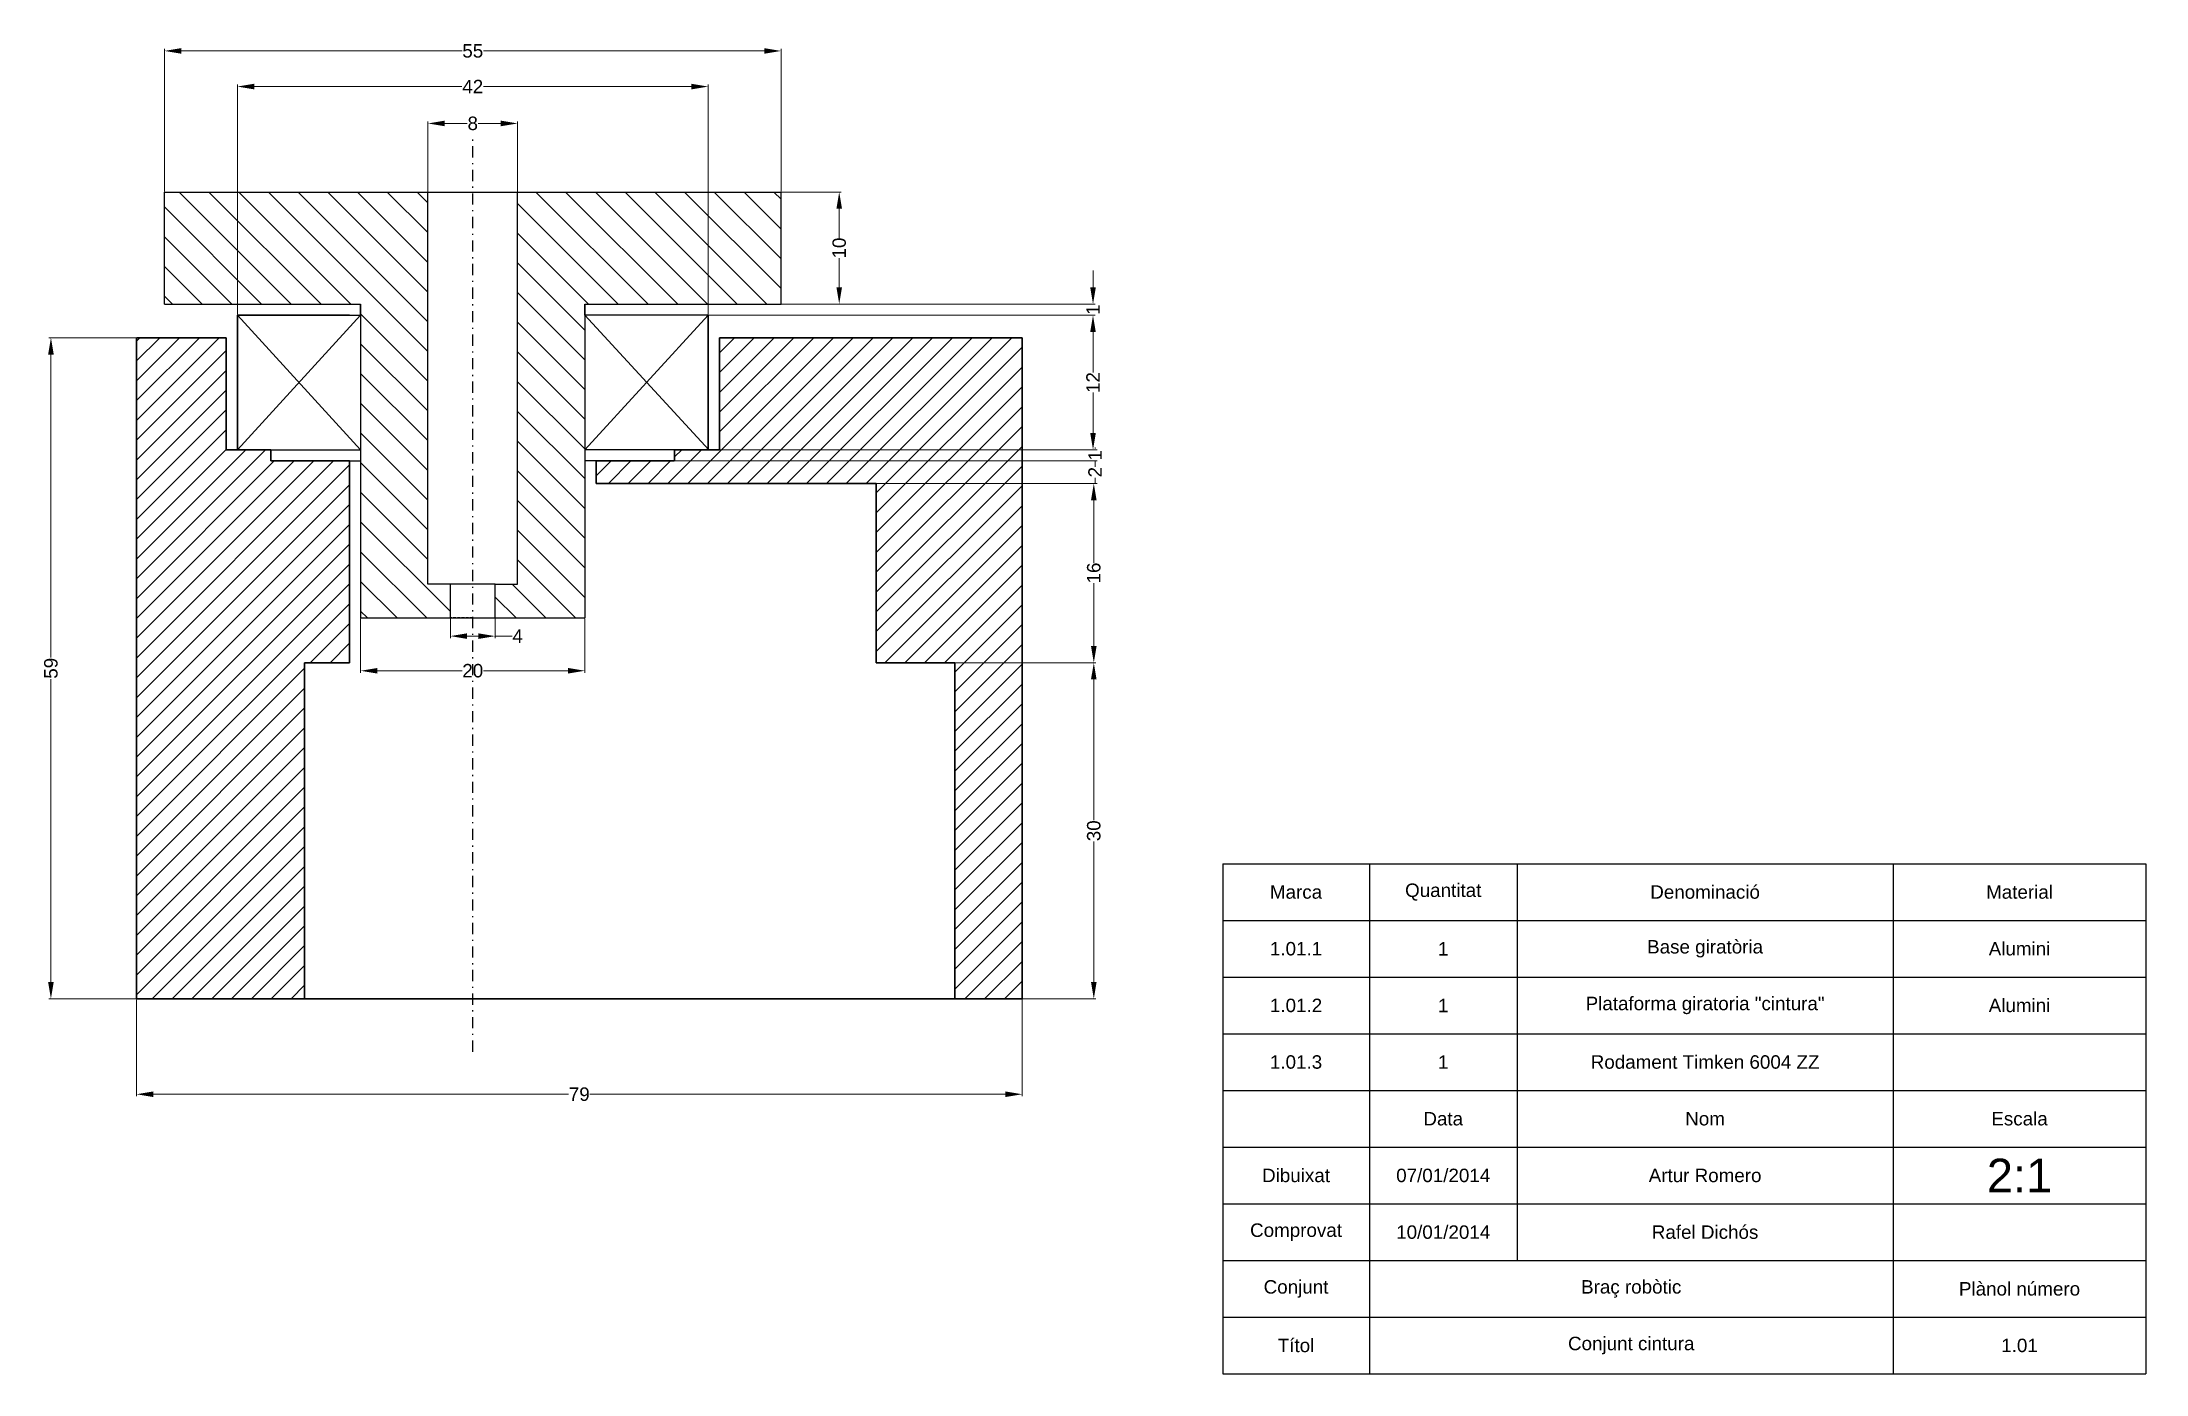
# Paper-space layout 'Presentación1' of a CAD drawing. Header units: millimetres. Extents: x 15 to 203, y 0 to 119.
import ezdxf

# ---------------------------------------------------------------- set-up
doc = ezdxf.new("R2010")
doc.units = ezdxf.units.MM
doc.header["$MEASUREMENT"] = 0
doc.linetypes.add('TRAZO_Y_PUNTOX2', pattern=[2, 1, -0.5, 0, -0.5])
doc.linetypes.add('TRAZOS2', pattern=[0.375, 0.25, -0.125])
doc.styles.get("Standard").update_dxf_attribs({"font": 'arial.ttf', "height": 1.2})
doc.dimstyles.get("Standard").update_dxf_attribs({"dimtxt": 1.2, "dimasz": 1.5, "dimexe": 0.18, "dimexo": 0.0625, "dimgap": 0.09, "dimtad": 0, "dimdec": 0, "dimzin": 0, "dimdsep": 46, "dimtxsty": 'Standard', "dimcen": 0.09, "dimclrd": 256, "dimadec": 0, "dimazin": 0, "dimtfac": 1, "dimtdec": 0, "dimtofl": 0, "dimtmove": 0, "dimatfit": 3, "dimfxl": 1, "dimtolj": 1, "dimtzin": 0, "dimlwd": 20, "dimlwe": 20, "dimarcsym": 0})

# ---------------------------------------------------------------- blocks, each defined once
blk = doc.blocks.new('*D1')
at = {"color": 0, "lineweight": 20, "transparency": 16777216}
for p, q in [((23.26, 33.44), (23.26, 24.82)), ((102.26, 33.44), (102.26, 24.82))]:
    blk.add_line(p, q, dxfattribs=at)
at = {"lineweight": 20, "transparency": 16777216}
for p, q in [((24.76, 25), (61.81, 25)), ((100.76, 25), (63.7, 25))]:
    blk.add_line(p, q, dxfattribs=at)
at = {"linetype": 'TRAZOS2', "lineweight": -3, "transparency": 16777216}
for points in [[(24.76, 25.25), (24.76, 24.75), (23.26, 25)], [(100.76, 25.25), (100.76, 24.75), (102.26, 25)]]:
    blk.add_solid(points, dxfattribs=at)
at = {"layer": 'Defpoints', "color": 0, "linetype": 'TRAZOS2', "lineweight": -3, "transparency": 16777216}
for p in [(23.26, 33.51), (102.26, 33.51), (102.26, 25)]:
    blk.add_point(p, dxfattribs=at)
at = {"color": 0, "linetype": 'TRAZOS2', "lineweight": -3, "transparency": 16777216, "insert": (62.76, 25), "char_height": 1.2, "attachment_point": 5}
blk.add_mtext('\\A1;79', dxfattribs=at)
blk = doc.blocks.new('*D2')
at = {"color": 0, "lineweight": 20, "transparency": 16777216}
for p, q in [((23.19, 92.51), (15.45, 92.51)), ((23.19, 33.51), (15.45, 33.51))]:
    blk.add_line(p, q, dxfattribs=at)
at = {"lineweight": 20, "transparency": 16777216}
for p, q in [((15.63, 91.01), (15.63, 63.96)), ((15.63, 35.01), (15.63, 62.05))]:
    blk.add_line(p, q, dxfattribs=at)
at = {"linetype": 'TRAZOS2', "lineweight": -3, "transparency": 16777216}
for points in [[(15.38, 91.01), (15.88, 91.01), (15.63, 92.51)], [(15.38, 35.01), (15.88, 35.01), (15.63, 33.51)]]:
    blk.add_solid(points, dxfattribs=at)
at = {"layer": 'Defpoints', "color": 0, "linetype": 'TRAZOS2', "lineweight": -3, "transparency": 16777216}
for p in [(23.26, 92.51), (15.63, 33.51), (23.26, 33.51)]:
    blk.add_point(p, dxfattribs=at)
at = {"color": 0, "linetype": 'TRAZOS2', "lineweight": -3, "transparency": 16777216, "insert": (15.63, 63.01), "char_height": 1.2, "attachment_point": 5, "rotation": 90}
blk.add_mtext('\\A1;59', dxfattribs=at)
blk = doc.blocks.new('*D3')
at = {"color": 0, "lineweight": 20, "transparency": 16777216}
for p, q in [((25.76, 105.57), (25.76, 118.28)), ((80.76, 105.57), (80.76, 118.28))]:
    blk.add_line(p, q, dxfattribs=at)
at = {"lineweight": 20, "transparency": 16777216}
for p, q in [((27.26, 118.1), (52.3, 118.1)), ((79.26, 118.1), (54.21, 118.1))]:
    blk.add_line(p, q, dxfattribs=at)
at = {"linetype": 'TRAZOS2', "lineweight": -3, "transparency": 16777216}
for points in [[(27.26, 118.35), (27.26, 117.85), (25.76, 118.1)], [(79.26, 118.35), (79.26, 117.85), (80.76, 118.1)]]:
    blk.add_solid(points, dxfattribs=at)
at = {"layer": 'Defpoints', "color": 0, "linetype": 'TRAZOS2', "lineweight": -3, "transparency": 16777216}
for p in [(80.76, 118.1), (25.76, 105.51), (80.76, 105.51)]:
    blk.add_point(p, dxfattribs=at)
at = {"color": 0, "linetype": 'TRAZOS2', "lineweight": -3, "transparency": 16777216, "insert": (53.26, 118.1), "char_height": 1.2, "attachment_point": 5}
blk.add_mtext('\\A1;55', dxfattribs=at)
blk = doc.blocks.new('*D4')
at = {"color": 0, "lineweight": 20, "transparency": 16777216}
for p, q in [((80.82, 105.51), (86.13, 105.51)), ((80.82, 95.51), (86.13, 95.51))]:
    blk.add_line(p, q, dxfattribs=at)
at = {"lineweight": 20, "transparency": 16777216}
for p, q in [((85.95, 104.01), (85.95, 101.4)), ((85.95, 97.01), (85.95, 99.61))]:
    blk.add_line(p, q, dxfattribs=at)
at = {"linetype": 'TRAZOS2', "lineweight": -3, "transparency": 16777216}
for points in [[(85.7, 104.01), (86.2, 104.01), (85.95, 105.51)], [(85.7, 97.01), (86.2, 97.01), (85.95, 95.51)]]:
    blk.add_solid(points, dxfattribs=at)
at = {"layer": 'Defpoints', "color": 0, "linetype": 'TRAZOS2', "lineweight": -3, "transparency": 16777216}
for p in [(80.76, 105.51), (80.76, 95.51), (85.95, 95.51)]:
    blk.add_point(p, dxfattribs=at)
at = {"color": 0, "linetype": 'TRAZOS2', "lineweight": -3, "transparency": 16777216, "insert": (85.95, 100.51), "char_height": 1.2, "attachment_point": 5, "rotation": 90}
blk.add_mtext('\\A1;10', dxfattribs=at)
blk = doc.blocks.new('*D5')
at = {"color": 0, "lineweight": 20, "transparency": 16777216}
for p, q in [((32.26, 94.57), (32.26, 115.1)), ((74.26, 94.57), (74.26, 115.1))]:
    blk.add_line(p, q, dxfattribs=at)
at = {"lineweight": 20, "transparency": 16777216}
for p, q in [((33.76, 114.92), (52.29, 114.92)), ((72.76, 114.92), (54.22, 114.92))]:
    blk.add_line(p, q, dxfattribs=at)
at = {"linetype": 'TRAZOS2', "lineweight": -3, "transparency": 16777216}
for points in [[(33.76, 115.17), (33.76, 114.67), (32.26, 114.92)], [(72.76, 115.17), (72.76, 114.67), (74.26, 114.92)]]:
    blk.add_solid(points, dxfattribs=at)
at = {"layer": 'Defpoints', "color": 0, "linetype": 'TRAZOS2', "lineweight": -3, "transparency": 16777216}
for p in [(74.26, 114.92), (32.26, 94.51), (74.26, 94.51)]:
    blk.add_point(p, dxfattribs=at)
at = {"color": 0, "linetype": 'TRAZOS2', "lineweight": -3, "transparency": 16777216, "insert": (53.26, 114.92), "char_height": 1.2, "attachment_point": 5}
blk.add_mtext('\\A1;42', dxfattribs=at)
blk = doc.blocks.new('*D6')
at = {"color": 0, "lineweight": 20, "transparency": 16777216}
for p, q in [((49.26, 105.57), (49.26, 111.81)), ((57.26, 105.57), (57.26, 111.81))]:
    blk.add_line(p, q, dxfattribs=at)
at = {"lineweight": 20, "transparency": 16777216}
for p, q in [((50.76, 111.63), (52.77, 111.63)), ((55.76, 111.63), (53.74, 111.63))]:
    blk.add_line(p, q, dxfattribs=at)
at = {"linetype": 'TRAZOS2', "lineweight": -3, "transparency": 16777216}
for points in [[(50.76, 111.88), (50.76, 111.38), (49.26, 111.63)], [(55.76, 111.88), (55.76, 111.38), (57.26, 111.63)]]:
    blk.add_solid(points, dxfattribs=at)
at = {"layer": 'Defpoints', "color": 0, "linetype": 'TRAZOS2', "lineweight": -3, "transparency": 16777216}
for p in [(57.26, 111.63), (49.26, 105.51), (57.26, 105.51)]:
    blk.add_point(p, dxfattribs=at)
at = {"color": 0, "linetype": 'TRAZOS2', "lineweight": -3, "transparency": 16777216, "insert": (53.26, 111.63), "char_height": 1.2, "attachment_point": 5}
blk.add_mtext('\\A1;8', dxfattribs=at)
blk = doc.blocks.new('*D7')
at = {"color": 0, "lineweight": 20, "transparency": 16777216}
for p, q in [((51.26, 67.44), (51.26, 65.7)), ((55.26, 67.44), (55.26, 65.7))]:
    blk.add_line(p, q, dxfattribs=at)
at = {"lineweight": 20, "transparency": 16777216}
for p, q in [((52.76, 65.88), (53.76, 65.88)), ((55.26, 65.88), (56.76, 65.88))]:
    blk.add_line(p, q, dxfattribs=at)
at = {"linetype": 'TRAZOS2', "lineweight": -3, "transparency": 16777216}
for points in [[(52.76, 66.13), (52.76, 65.63), (51.26, 65.88)], [(53.76, 66.13), (53.76, 65.63), (55.26, 65.88)]]:
    blk.add_solid(points, dxfattribs=at)
at = {"layer": 'Defpoints', "color": 0, "linetype": 'TRAZOS2', "lineweight": -3, "transparency": 16777216}
for p in [(51.26, 67.51), (55.26, 67.51), (55.26, 65.88)]:
    blk.add_point(p, dxfattribs=at)
at = {"color": 0, "linetype": 'TRAZOS2', "lineweight": -3, "transparency": 16777216, "insert": (57.26, 65.88), "char_height": 1.2, "attachment_point": 5}
blk.add_mtext('\\A1;4', dxfattribs=at)
blk = doc.blocks.new('*D8')
at = {"color": 0, "lineweight": 20, "transparency": 16777216}
for p, q in [((43.26, 67.44), (43.26, 62.61)), ((63.26, 67.44), (63.26, 62.61))]:
    blk.add_line(p, q, dxfattribs=at)
at = {"lineweight": 20, "transparency": 16777216}
for p, q in [((44.76, 62.79), (52.3, 62.79)), ((61.76, 62.79), (54.21, 62.79))]:
    blk.add_line(p, q, dxfattribs=at)
at = {"linetype": 'TRAZOS2', "lineweight": -3, "transparency": 16777216}
for points in [[(44.76, 63.04), (44.76, 62.54), (43.26, 62.79)], [(61.76, 63.04), (61.76, 62.54), (63.26, 62.79)]]:
    blk.add_solid(points, dxfattribs=at)
at = {"layer": 'Defpoints', "color": 0, "linetype": 'TRAZOS2', "lineweight": -3, "transparency": 16777216}
for p in [(43.26, 67.51), (63.26, 67.51), (63.26, 62.79)]:
    blk.add_point(p, dxfattribs=at)
at = {"color": 0, "linetype": 'TRAZOS2', "lineweight": -3, "transparency": 16777216, "insert": (53.26, 62.79), "char_height": 1.2, "attachment_point": 5}
blk.add_mtext('\\A1;20', dxfattribs=at)
blk = doc.blocks.new('*D9')
at = {"color": 0, "lineweight": 20, "transparency": 16777216}
for p, q in [((74.32, 94.51), (108.77, 94.51)), ((74.32, 82.51), (108.77, 82.51))]:
    blk.add_line(p, q, dxfattribs=at)
at = {"lineweight": 20, "transparency": 16777216}
for p, q in [((108.59, 93.01), (108.59, 89.39)), ((108.59, 84.01), (108.59, 87.62))]:
    blk.add_line(p, q, dxfattribs=at)
at = {"linetype": 'TRAZOS2', "lineweight": -3, "transparency": 16777216}
for points in [[(108.34, 93.01), (108.84, 93.01), (108.59, 94.51)], [(108.34, 84.01), (108.84, 84.01), (108.59, 82.51)]]:
    blk.add_solid(points, dxfattribs=at)
at = {"layer": 'Defpoints', "color": 0, "linetype": 'TRAZOS2', "lineweight": -3, "transparency": 16777216}
for p in [(74.26, 94.51), (74.26, 82.51), (108.59, 82.51)]:
    blk.add_point(p, dxfattribs=at)
at = {"color": 0, "linetype": 'TRAZOS2', "lineweight": -3, "transparency": 16777216, "insert": (108.59, 88.51), "char_height": 1.2, "attachment_point": 5, "rotation": 90}
blk.add_mtext('\\A1;12', dxfattribs=at)
blk = doc.blocks.new('*D10')
at = {"lineweight": 20, "transparency": 16777216}
for p, q in [((108.59, 97.01), (108.59, 98.51)), ((108.59, 93.01), (108.59, 91.51))]:
    blk.add_line(p, q, dxfattribs=at)
at = {"color": 0, "lineweight": 20, "transparency": 16777216}
for p, q in [((74.32, 95.51), (108.77, 95.51)), ((74.32, 94.51), (108.77, 94.51))]:
    blk.add_line(p, q, dxfattribs=at)
at = {"linetype": 'TRAZOS2', "lineweight": -3, "transparency": 16777216}
for points in [[(108.34, 97.01), (108.84, 97.01), (108.59, 95.51)], [(108.34, 93.01), (108.84, 93.01), (108.59, 94.51)]]:
    blk.add_solid(points, dxfattribs=at)
at = {"layer": 'Defpoints', "color": 0, "linetype": 'TRAZOS2', "lineweight": -3, "transparency": 16777216}
for p in [(74.26, 95.51), (74.26, 94.51), (108.59, 94.51)]:
    blk.add_point(p, dxfattribs=at)
at = {"color": 0, "linetype": 'TRAZOS2', "lineweight": -3, "transparency": 16777216, "insert": (108.59, 95.01), "char_height": 1.2, "attachment_point": 5, "rotation": 90}
blk.add_mtext('\\A1;1', dxfattribs=at)
blk = doc.blocks.new('*D11')
at = {"lineweight": 20, "transparency": 16777216}
for p, q in [((108.77, 82.61), (108.77, 82.71)), ((108.77, 81.41), (108.77, 81.31))]:
    blk.add_line(p, q, dxfattribs=at)
at = {"color": 0, "lineweight": 20, "transparency": 16777216}
for p, q in [((71.32, 82.51), (108.95, 82.51)), ((71.32, 81.51), (108.95, 81.51))]:
    blk.add_line(p, q, dxfattribs=at)
at = {"linetype": 'TRAZOS2', "lineweight": -3, "transparency": 16777216}
for points in [[(108.75, 82.61), (108.79, 82.61), (108.77, 82.51)], [(108.75, 81.41), (108.79, 81.41), (108.77, 81.51)]]:
    blk.add_solid(points, dxfattribs=at)
at = {"layer": 'Defpoints', "color": 0, "linetype": 'TRAZOS2', "lineweight": -3, "transparency": 16777216}
for p in [(71.26, 82.51), (71.26, 81.51), (108.77, 81.51)]:
    blk.add_point(p, dxfattribs=at)
at = {"color": 0, "linetype": 'TRAZOS2', "lineweight": -3, "transparency": 16777216, "insert": (108.77, 82.01), "char_height": 1.2, "attachment_point": 5, "rotation": 90}
blk.add_mtext('\\A1;1', dxfattribs=at)
blk = doc.blocks.new('_Dot')
at = {"color": 0, "linetype": 'ByBlock', "lineweight": -2}
blk.add_line((-0.5, 0), (-1, 0), dxfattribs=at)
at = {"color": 0, "linetype": 'ByBlock', "lineweight": -3, "const_width": 0.5}
blk.add_lwpolyline([(-0.25, 0, 1), (0.25, 0, 1)], format="xyb", close=True, dxfattribs=at)
blk = doc.blocks.new('*D12')
at = {"color": 0, "lineweight": 20, "transparency": 16777216}
for p, q in [((71.38, 81.51), (108.95, 81.51)), ((71.38, 79.51), (108.95, 79.51))]:
    blk.add_line(p, q, dxfattribs=at)
at = {"lineweight": 20, "transparency": 16777216}
for p, q in [((108.77, 81.41), (108.77, 80.99)), ((108.77, 79.61), (108.77, 80.02))]:
    blk.add_line(p, q, dxfattribs=at)
at = {"layer": 'Defpoints', "color": 0, "linetype": 'TRAZOS2', "lineweight": -3, "transparency": 16777216}
for p in [(71.32, 81.51), (71.32, 79.51), (108.77, 79.51)]:
    blk.add_point(p, dxfattribs=at)
at = {"linetype": 'TRAZOS2', "lineweight": 20, "transparency": 16777216, "xscale": 0.1, "yscale": 0.1, "zscale": 0.1}
for p, rotation in [((108.77, 81.51), 90), ((108.77, 79.51), 270)]:
    blk.add_blockref('_Dot', p, dxfattribs=dict(at, rotation=rotation))
at = {"color": 0, "linetype": 'TRAZOS2', "lineweight": -3, "transparency": 16777216, "insert": (108.77, 80.51), "char_height": 1.2, "attachment_point": 5, "rotation": 90}
blk.add_mtext('\\A1;2', dxfattribs=at)
blk = doc.blocks.new('*D13')
at = {"color": 0, "lineweight": 20, "transparency": 16777216}
for p, q in [((89.32, 79.51), (108.84, 79.51)), ((89.32, 63.51), (108.84, 63.51))]:
    blk.add_line(p, q, dxfattribs=at)
at = {"lineweight": 20, "transparency": 16777216}
for p, q in [((108.66, 78.01), (108.66, 72.4)), ((108.66, 65.01), (108.66, 70.61))]:
    blk.add_line(p, q, dxfattribs=at)
at = {"linetype": 'TRAZOS2', "lineweight": -3, "transparency": 16777216}
for points in [[(108.41, 78.01), (108.91, 78.01), (108.66, 79.51)], [(108.41, 65.01), (108.91, 65.01), (108.66, 63.51)]]:
    blk.add_solid(points, dxfattribs=at)
at = {"layer": 'Defpoints', "color": 0, "linetype": 'TRAZOS2', "lineweight": -3, "transparency": 16777216}
for p in [(89.26, 79.51), (89.26, 63.51), (108.66, 63.51)]:
    blk.add_point(p, dxfattribs=at)
at = {"color": 0, "linetype": 'TRAZOS2', "lineweight": -3, "transparency": 16777216, "insert": (108.66, 71.51), "char_height": 1.2, "attachment_point": 5, "rotation": 90}
blk.add_mtext('\\A1;16', dxfattribs=at)
blk = doc.blocks.new('*D14')
at = {"color": 0, "lineweight": 20, "transparency": 16777216}
for p, q in [((96.32, 63.51), (108.84, 63.51)), ((96.32, 33.51), (108.84, 33.51))]:
    blk.add_line(p, q, dxfattribs=at)
at = {"lineweight": 20, "transparency": 16777216}
for p, q in [((108.66, 62.01), (108.66, 49.45)), ((108.66, 35.01), (108.66, 47.56))]:
    blk.add_line(p, q, dxfattribs=at)
at = {"linetype": 'TRAZOS2', "lineweight": -3, "transparency": 16777216}
for points in [[(108.41, 62.01), (108.91, 62.01), (108.66, 63.51)], [(108.41, 35.01), (108.91, 35.01), (108.66, 33.51)]]:
    blk.add_solid(points, dxfattribs=at)
at = {"layer": 'Defpoints', "color": 0, "linetype": 'TRAZOS2', "lineweight": -3, "transparency": 16777216}
for p in [(96.26, 63.51), (96.26, 33.51), (108.66, 33.51)]:
    blk.add_point(p, dxfattribs=at)
at = {"color": 0, "linetype": 'TRAZOS2', "lineweight": -3, "transparency": 16777216, "insert": (108.66, 48.51), "char_height": 1.2, "attachment_point": 5, "rotation": 90}
blk.add_mtext('\\A1;30', dxfattribs=at)
blk = doc.blocks.new('*T18')
at = {"color": 0, "linetype": 'ByBlock', "lineweight": -2, "transparency": 16777216}
for p, q in [((0, 0), (82.36, 0)), ((0, 0), (0, -45.52)), ((13.08, 0), (13.08, -45.52)), ((26.26, 0), (26.26, -35.41)), ((59.8, 0), (59.8, -45.52)), ((82.36, 0), (82.36, -45.52)), ((0, -5.06), (82.36, -5.06)), ((0, -10.12), (82.36, -10.12)), ((0, -15.17), (82.36, -15.17)), ((0, -20.23), (82.36, -20.23)), ((0, -25.29), (82.36, -25.29)), ((0, -30.35), (82.36, -30.35)), ((0, -35.41), (82.36, -35.41)), ((0, -40.47), (82.36, -40.47)), ((0, -45.52), (82.36, -45.52))]:
    blk.add_line(p, q, dxfattribs=at)
at = {"color": 0, "lineweight": -3, "transparency": 16777216, "char_height": 1.2, "attachment_point": 5}
for s, insert, width in [('Quantitat', (19.67, -2.53), 13.0579), ('Denominació', (43.03, -2.53), 33.4278), ('Material', (71.08, -2.53), 22.4327), ('Marca', (6.54, -2.53), 12.9592), ('1.01.1', (6.54, -7.59), 12.9592), ('1', (19.67, -7.59), 13.0579), ('Base giratòria', (43.03, -7.59), 33.4278), ('Alumini', (71.08, -7.59), 22.4327), ('1.01.2', (6.54, -12.65), 12.9592), ('1', (19.67, -12.65), 13.0579), ('Plataforma giratoria "cintura"', (43.03, -12.65), 33.4278), ('Alumini', (71.08, -12.65), 22.4327), ('1.01.3', (6.54, -17.7), 12.9592), ('1', (19.67, -17.7), 13.0579), ('Rodament Timken 6004 ZZ', (43.03, -17.7), 33.4278), ('Data', (19.67, -22.76), 13.0579), ('Nom', (43.03, -22.76), 33.4278), ('Escala', (71.08, -22.76), 22.4327), ('Dibuixat', (6.54, -27.82), 12.9592), ('07/01/2014', (19.67, -27.82), 13.0579), ('Artur Romero', (43.03, -27.82), 33.4278), ('{\\H2.5x;2:1 }', (71.08, -27.82), 22.4327), ('Comprovat', (6.54, -32.88), 12.9592), ('10/01/2014', (19.67, -32.88), 13.0579), ('Rafel Dichós', (43.03, -32.88), 33.4278), ('Conjunt', (6.54, -37.94), 12.9592), ('Braç robòtic', (36.44, -37.94), 46.6057), ('Plànol número', (71.08, -37.94), 22.4327), ('Títol', (6.54, -42.99), 12.9592), ('Conjunt cintura', (36.44, -42.99), 46.6057), ('1.01', (71.08, -42.99), 22.4327)]:
    blk.add_mtext(s, dxfattribs=dict(at, insert=insert, width=width))

psp = doc.layouts.new('Presentación1')

# ---------------------------------------------------------------- hatches: boundary and pattern name
at = {"linetype": 'TRAZOS2', "lineweight": -3}
h = psp.add_hatch(dxfattribs=at)
h.set_pattern_fill('ANSI31', color=256, scale=15, angle=90)
h.paths.add_polyline_path([(49.26, 105.51), (25.76, 105.51), (25.76, 95.51), (43.26, 95.51), (43.26, 67.51), (51.26, 67.51), (51.26, 70.51), (49.26, 70.51)])
h.paths.add_polyline_path([(80.76, 105.51), (57.26, 105.51), (57.26, 70.51), (55.26, 70.51), (55.26, 67.51), (63.26, 67.51), (63.26, 95.51), (80.76, 95.51)])
h = psp.add_hatch(dxfattribs=at)
h.set_pattern_fill('ANSI31', color=256, scale=10, angle=180)
h.paths.add_polyline_path([(42.26, 79.51), (42.26, 81.51), (35.26, 81.51), (35.26, 82.51), (32.26, 82.51), (31.26, 82.51), (31.26, 92.51), (23.26, 92.51), (23.26, 33.51), (38.26, 33.51), (38.26, 63.51), (42.26, 63.51)])
h.paths.add_polyline_path([(102.26, 92.51), (75.26, 92.51), (75.26, 82.51), (71.26, 82.51), (71.26, 81.51), (64.26, 81.51), (64.26, 79.51), (89.26, 79.51), (89.26, 63.51), (96.26, 63.51), (96.26, 33.51), (102.26, 33.51)])

# ---------------------------------------------------------------- linework, layer by layer
at = {"linetype": 'TRAZO_Y_PUNTOX2', "lineweight": -3}
psp.add_line((53.26, 28.79), (53.26, 110.46), dxfattribs=at)
at = {"lineweight": -3}
for p, q in [((25.76, 95.51), (25.76, 105.51)), ((25.76, 105.51), (80.76, 105.51)), ((49.26, 70.51), (49.26, 105.51)), ((57.26, 70.51), (57.26, 105.51)), ((80.76, 95.51), (80.76, 105.51)), ((25.76, 95.51), (43.26, 95.51)), ((32.26, 94.51), (43.26, 82.51)), ((43.26, 94.51), (32.26, 82.51)), ((42.26, 94.51), (43.26, 94.51)), ((43.26, 94.51), (43.26, 95.51)), ((43.26, 95.51), (43.26, 67.51)), ((63.26, 94.51), (63.26, 95.51)), ((63.26, 95.51), (63.26, 67.51)), ((63.26, 95.51), (80.76, 95.51)), ((74.26, 94.51), (63.26, 94.51)), ((63.26, 94.51), (74.32, 82.51)), ((74.26, 94.51), (63.26, 82.51)), ((35.26, 82.51), (43.26, 82.51)), ((42.26, 81.51), (43.26, 81.51)), ((71.26, 82.51), (63.26, 82.51)), ((64.26, 81.51), (63.26, 81.51)), ((51.26, 70.51), (49.26, 70.51)), ((51.26, 67.51), (51.26, 70.51)), ((55.26, 70.51), (51.26, 70.51)), ((55.26, 67.51), (55.26, 70.51)), ((55.26, 70.51), (57.26, 70.51)), ((43.26, 67.51), (63.26, 67.51))]:
    psp.add_line(p, q, dxfattribs=at)
at = {"lineweight": 30}
for p, q in [((32.26, 82.51), (32.26, 94.51)), ((32.26, 94.51), (42.26, 94.51)), ((74.26, 82.51), (74.26, 94.51)), ((23.26, 33.51), (23.26, 92.51)), ((23.26, 92.51), (31.26, 92.51)), ((31.26, 82.51), (31.26, 92.51)), ((75.26, 82.51), (75.26, 92.51)), ((75.26, 92.51), (102.26, 92.51)), ((102.26, 33.51), (102.26, 92.51)), ((35.26, 82.51), (31.26, 82.51)), ((31.26, 82.51), (32.26, 82.51)), ((35.26, 81.51), (35.26, 82.51)), ((42.26, 81.51), (35.26, 81.51)), ((42.26, 79.51), (42.26, 81.51)), ((64.26, 79.51), (64.26, 81.51)), ((64.26, 81.51), (71.26, 81.51)), ((71.26, 81.51), (71.26, 82.51)), ((71.26, 82.51), (75.26, 82.51)), ((42.26, 79.51), (42.26, 63.51)), ((89.26, 79.51), (64.26, 79.51)), ((89.26, 63.51), (89.26, 79.51)), ((38.26, 33.51), (38.26, 63.51)), ((38.26, 63.51), (42.26, 63.51)), ((96.26, 63.51), (89.26, 63.51)), ((96.26, 33.51), (96.26, 63.51)), ((23.26, 33.51), (102.26, 33.51)), ((23.26, 33.51), (38.26, 33.51)), ((38.26, 33.51), (96.26, 33.51))]:
    psp.add_line(p, q, dxfattribs=at)
at = {"linetype": 'TRAZOS2', "lineweight": -3}
for p, q in [((53.26, 67.51), (51.26, 67.51)), ((53.26, 67.51), (55.26, 67.51)), ((53.26, 33.51), (33.76, 33.51)), ((53.26, 33.51), (33.76, 33.51)), ((38.26, 33.51), (57.76, 33.51))]:
    psp.add_line(p, q, dxfattribs=at)

# ---------------------------------------------------------------- block references
psp.add_blockref('*T18', (120.16, 45.57))

# ---------------------------------------------------------------- dimensions: what is measured, and where the dimension line sits
for base, p1, p2, picture, middle in [((80.76, 118.1), (25.76, 105.51), (80.76, 105.51), '*D3', (53.26, 118.1)), ((74.26, 114.92), (32.26, 94.51), (74.26, 94.51), '*D5', (53.26, 114.92)), ((57.26, 111.63), (49.26, 105.51), (57.26, 105.51), '*D6', (53.26, 111.63)), ((63.26, 62.79), (43.26, 67.51), (63.26, 67.51), '*D8', (53.26, 62.79)), ((55.26, 65.88), (51.26, 67.51), (55.26, 67.51), '*D7', (57.26, 65.88)), ((102.26, 25), (23.26, 33.51), (102.26, 33.51), '*D1', (62.76, 25))]:
    dim = psp.add_linear_dim(base=base, p1=p1, p2=p2, dimstyle='Standard', dxfattribs=at)
    dim.commit()
    dim.dimension.update_dxf_attribs({"geometry": picture, "text_midpoint": middle})
for base, p1, p2, picture, middle in [((85.95, 95.51), (80.76, 105.51), (80.76, 95.51), '*D4', (85.95, 100.51)), ((108.59, 94.51), (74.26, 95.51), (74.26, 94.51), '*D10', (108.59, 95.01)), ((108.59, 82.51), (74.26, 94.51), (74.26, 82.51), '*D9', (108.59, 88.51)), ((15.63, 33.51), (23.26, 92.51), (23.26, 33.51), '*D2', (15.63, 63.01)), ((108.66, 63.51), (89.26, 79.51), (89.26, 63.51), '*D13', (108.66, 71.51)), ((108.66, 33.51), (96.26, 63.51), (96.26, 33.51), '*D14', (108.66, 48.51))]:
    dim = psp.add_linear_dim(base=base, p1=p1, p2=p2, angle=90, dimstyle='Standard', dxfattribs=at)
    dim.commit()
    dim.dimension.update_dxf_attribs({"geometry": picture, "text_midpoint": middle})
for base, p1, p2, override, picture, middle in [((108.77, 81.51), (71.26, 82.51), (71.26, 81.51), {"dimasz": 0.1}, '*D11', (108.77, 82.01)), ((108.77, 79.51), (71.32, 81.51), (71.32, 79.51), {"dimasz": 0.1, "dimblk1": 'Dot', "dimblk2": 'Dot', "dimsah": 1}, '*D12', (108.77, 80.51))]:
    dim = psp.add_linear_dim(base=base, p1=p1, p2=p2, angle=90, dimstyle='Standard', override=override, dxfattribs=at)
    dim.commit()
    dim.dimension.update_dxf_attribs({"geometry": picture, "text_midpoint": middle})

doc.saveas('drawing.dxf')
